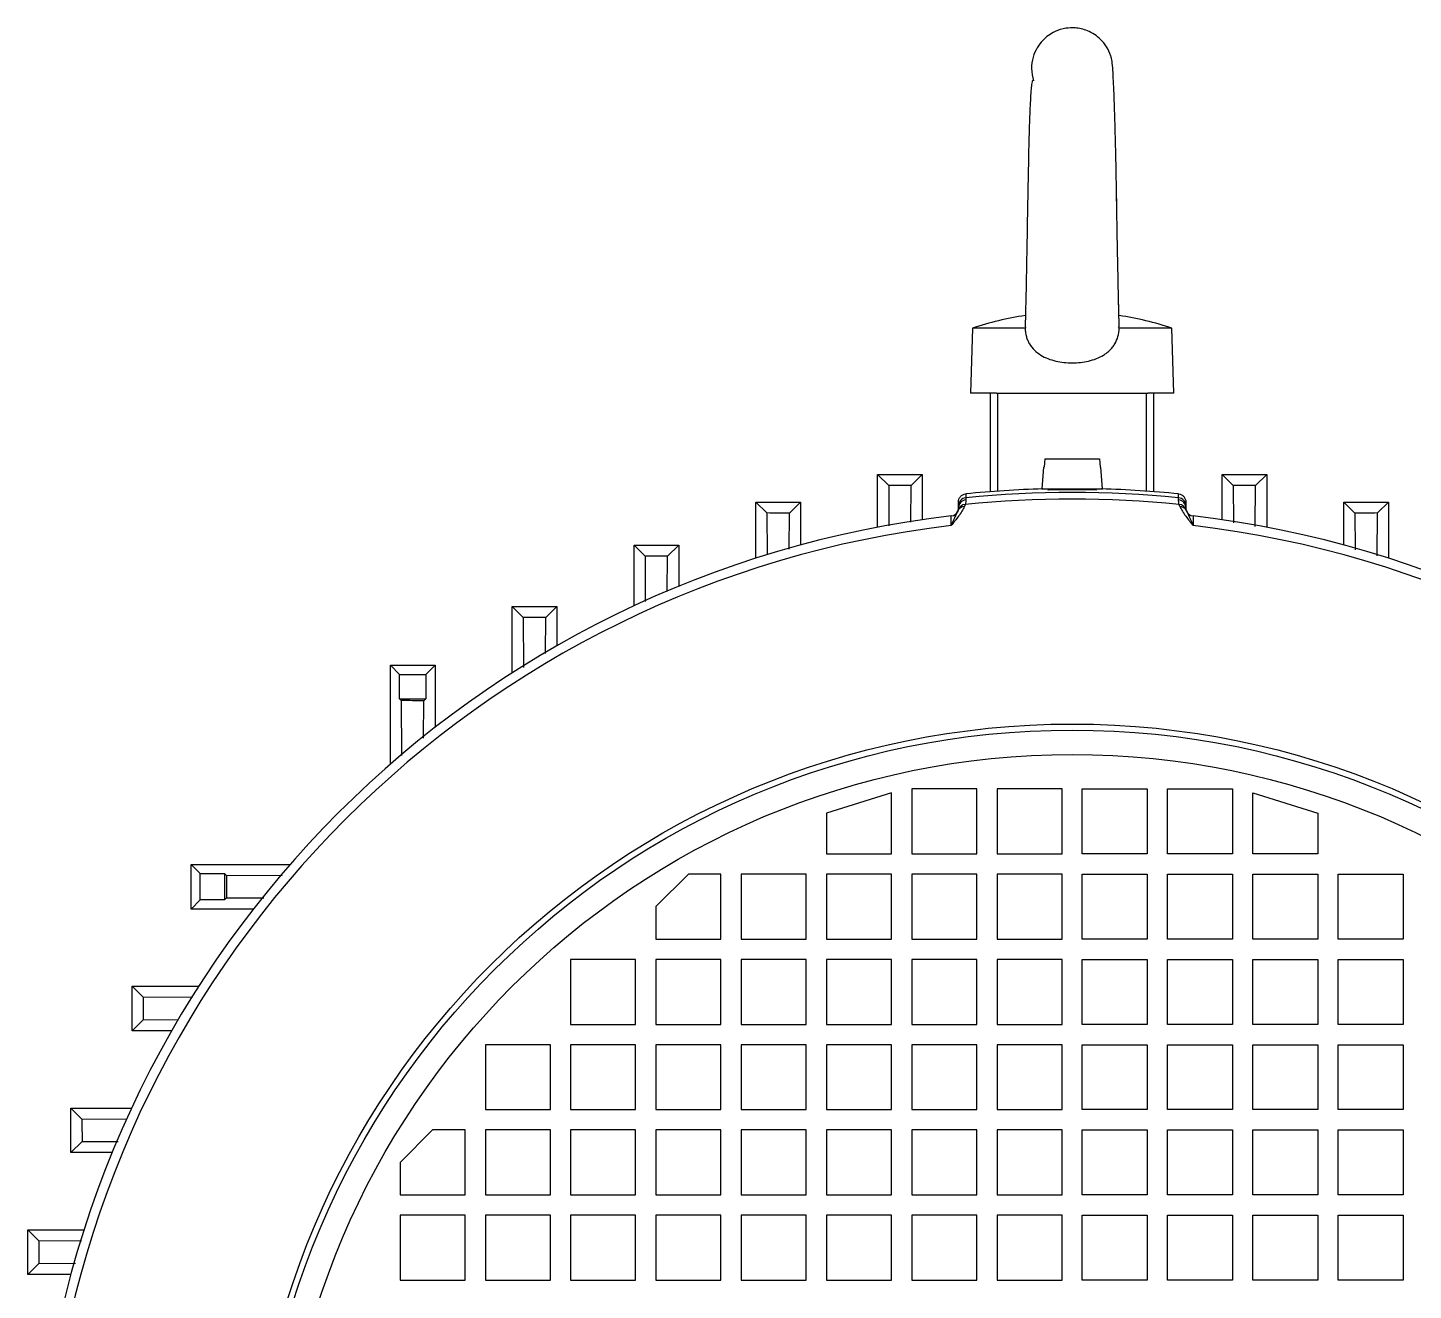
# Model space of a CAD drawing. Extents: x 49 to 1992, y 36 to 1202.
# Drawn here: x 1642.9 to 1813.5, y 623.8 to 779.4 of the extents above; entities that cross this region are included whole.
import ezdxf

# ---------------------------------------------------------------- set-up
doc = ezdxf.new("R2010")
doc.units = 0
doc.layers.get('0').update_dxf_attribs({"linetype": 'CONTINUOUS'})

msp = doc.modelspace()

# ---------------------------------------------------------------- linework, layer by layer
at = {"color": 7, "linetype": 'CONTINUOUS'}
for p, q in [((1759.25, 742.35), (1759.04, 734.35)), ((1765.75, 742.35), (1759.25, 742.35)), ((1765.74, 742.63), (1765.74, 742.5)), ((1765.81, 742.49), (1765.75, 742.35)), ((1777.33, 742.35), (1777.26, 742.52)), ((1783.83, 742.35), (1777.33, 742.35)), ((1784.04, 734.35), (1783.83, 742.35)), ((1762.22, 734.35), (1759.04, 734.35)), ((1761.49, 722.21), (1761.49, 734.35)), ((1762.22, 734.35), (1762.37, 734.35)), ((1762.37, 734.35), (1780.71, 734.35)), ((1762.37, 722.27), (1762.37, 734.35)), ((1780.71, 734.35), (1780.86, 734.35)), ((1780.71, 722.27), (1780.71, 734.35)), ((1784.04, 734.35), (1780.86, 734.35)), ((1781.59, 722.21), (1781.59, 734.35)), ((1768.02, 725.25), (1767.79, 722.55)), ((1768.02, 725.25), (1768.09, 725.25)), ((1768.17, 726.25), (1774.9, 726.25)), ((1774.99, 725.25), (1775.05, 725.25)), ((1775.29, 722.55), (1775.05, 725.25)), ((1747.59, 717.83), (1747.59, 724.32)), ((1748.95, 722.96), (1747.59, 724.32)), ((1747.59, 724.32), (1753.09, 724.32)), ((1751.73, 722.96), (1753.09, 724.32)), ((1753.09, 724.32), (1753.09, 718.76)), ((1789.99, 718.76), (1789.99, 724.32)), ((1791.35, 722.96), (1789.99, 724.32)), ((1789.99, 724.32), (1795.49, 724.32)), ((1794.13, 722.96), (1795.49, 724.32)), ((1795.49, 724.32), (1795.49, 717.83)), ((1748.95, 722.96), (1748.98, 718.01)), ((1751.69, 718.44), (1751.73, 722.96)), ((1767.79, 722.55), (1775.29, 722.55)), ((1791.35, 722.96), (1791.39, 718.38)), ((1794.09, 717.92), (1794.13, 722.96)), ((1732.59, 714.01), (1732.59, 720.94)), ((1733.95, 719.59), (1732.59, 720.94)), ((1732.59, 720.94), (1738.09, 720.94)), ((1736.72, 719.58), (1738.09, 720.94)), ((1738.09, 720.94), (1738.09, 715.64)), ((1757.54, 720.47), (1757.54, 720.94)), ((1785.54, 720.94), (1785.54, 720.47)), ((1804.99, 715.64), (1804.99, 720.94)), ((1806.35, 719.58), (1804.99, 720.94)), ((1804.99, 720.94), (1810.49, 720.94)), ((1809.13, 719.59), (1810.49, 720.94)), ((1810.49, 720.94), (1810.49, 714.01)), ((1733.95, 719.59), (1733.98, 714.43)), ((1736.69, 715.12), (1736.72, 719.58)), ((1806.35, 719.58), (1806.39, 715.07)), ((1809.09, 714.31), (1809.13, 719.59)), ((1717.59, 708.15), (1717.59, 715.62)), ((1718.95, 714.27), (1717.59, 715.62)), ((1717.59, 715.62), (1723.09, 715.62)), ((1721.72, 714.26), (1723.09, 715.62)), ((1723.09, 715.62), (1723.09, 710.55)), ((1718.95, 714.27), (1718.98, 708.68)), ((1721.69, 709.93), (1721.72, 714.26)), ((1702.59, 699.89), (1702.59, 708.08)), ((1703.95, 706.72), (1702.59, 708.08)), ((1702.59, 708.08), (1708.09, 708.08)), ((1706.72, 706.71), (1708.09, 708.08)), ((1708.09, 708.08), (1708.09, 703.23)), ((1703.95, 706.72), (1703.98, 700.57)), ((1706.69, 702.28), (1706.72, 706.71)), ((1687.59, 688.64), (1687.59, 700.83)), ((1688.71, 699.71), (1687.59, 700.83)), ((1687.59, 700.83), (1693.09, 700.83)), ((1688.71, 696.71), (1688.71, 699.71)), ((1688.71, 699.71), (1691.96, 699.71)), ((1691.96, 699.71), (1693.09, 700.83)), ((1691.96, 699.71), (1691.96, 696.71)), ((1693.09, 700.83), (1693.09, 693.17)), ((1688.94, 696.48), (1688.71, 696.71)), ((1688.71, 696.71), (1691.96, 696.71)), ((1688.94, 696.48), (1688.98, 689.71)), ((1691.69, 691.85), (1691.72, 696.46)), ((1691.72, 696.46), (1691.96, 696.71)), ((1749.29, 685.1), (1741.29, 682.6)), ((1749.29, 677.6), (1749.29, 685.1)), ((1751.79, 685.6), (1751.79, 677.6)), ((1759.79, 685.6), (1751.79, 685.6)), ((1759.79, 677.6), (1759.79, 685.6)), ((1770.29, 685.6), (1762.29, 685.6)), ((1762.29, 685.6), (1762.29, 677.6)), ((1770.29, 677.6), (1770.29, 685.6)), ((1772.79, 685.6), (1780.79, 685.6)), ((1772.79, 677.6), (1772.79, 685.6)), ((1780.79, 685.6), (1780.79, 677.6)), ((1783.29, 685.6), (1791.29, 685.6)), ((1783.29, 677.6), (1783.29, 685.6)), ((1791.29, 685.6), (1791.29, 677.6)), ((1793.79, 677.6), (1793.79, 685.1)), ((1793.79, 685.1), (1801.79, 682.6)), ((1741.29, 682.6), (1741.29, 677.6)), ((1801.79, 682.6), (1801.79, 677.6)), ((1741.29, 677.6), (1749.29, 677.6)), ((1751.79, 677.6), (1759.79, 677.6)), ((1762.29, 677.6), (1770.29, 677.6)), ((1780.79, 677.6), (1772.79, 677.6)), ((1791.29, 677.6), (1783.29, 677.6)), ((1801.79, 677.6), (1793.79, 677.6)), ((1664.18, 675.17), (1663.05, 676.3)), ((1663.05, 676.3), (1675.24, 676.3)), ((1663.05, 670.8), (1663.05, 676.3)), ((1664.18, 675.17), (1667.18, 675.17)), ((1664.18, 671.92), (1664.18, 675.17)), ((1667.41, 674.94), (1667.18, 675.17)), ((1667.18, 675.17), (1667.18, 671.92)), ((1674.27, 674.9), (1667.41, 674.94)), ((1724.29, 675.1), (1720.29, 671.1)), ((1728.29, 675.1), (1724.29, 675.1)), ((1728.29, 667.1), (1728.29, 675.1)), ((1738.79, 675.1), (1730.79, 675.1)), ((1730.79, 675.1), (1730.79, 667.1)), ((1738.79, 667.1), (1738.79, 675.1)), ((1749.29, 675.1), (1741.29, 675.1)), ((1741.29, 675.1), (1741.29, 667.1)), ((1749.29, 667.1), (1749.29, 675.1)), ((1751.79, 675.1), (1751.79, 667.1)), ((1759.79, 675.1), (1751.79, 675.1)), ((1759.79, 667.1), (1759.79, 675.1)), ((1770.29, 675.1), (1762.29, 675.1)), ((1762.29, 675.1), (1762.29, 667.1)), ((1770.29, 667.1), (1770.29, 675.1)), ((1772.79, 675.1), (1780.79, 675.1)), ((1772.79, 667.1), (1772.79, 675.1)), ((1780.79, 675.1), (1780.79, 667.1)), ((1783.29, 675.1), (1791.29, 675.1)), ((1783.29, 667.1), (1783.29, 675.1)), ((1791.29, 675.1), (1791.29, 667.1)), ((1793.79, 675.1), (1801.79, 675.1)), ((1793.79, 667.1), (1793.79, 675.1)), ((1801.79, 675.1), (1801.79, 667.1)), ((1804.29, 675.1), (1812.29, 675.1)), ((1804.29, 667.1), (1804.29, 675.1)), ((1812.29, 675.1), (1812.29, 667.1)), ((1667.42, 672.17), (1667.18, 671.92)), ((1667.42, 672.17), (1672.02, 672.19)), ((1664.18, 671.92), (1663.05, 670.8)), ((1670.71, 670.8), (1663.05, 670.8)), ((1667.18, 671.92), (1664.18, 671.92)), ((1720.29, 671.1), (1720.29, 667.1)), ((1720.29, 667.1), (1728.29, 667.1)), ((1730.79, 667.1), (1738.79, 667.1)), ((1741.29, 667.1), (1749.29, 667.1)), ((1751.79, 667.1), (1759.79, 667.1)), ((1762.29, 667.1), (1770.29, 667.1)), ((1780.79, 667.1), (1772.79, 667.1)), ((1791.29, 667.1), (1783.29, 667.1)), ((1801.79, 667.1), (1793.79, 667.1)), ((1812.29, 667.1), (1804.29, 667.1)), ((1709.79, 664.6), (1709.79, 656.6)), ((1717.79, 664.6), (1709.79, 664.6)), ((1717.79, 656.6), (1717.79, 664.6)), ((1728.29, 664.6), (1720.29, 664.6)), ((1720.29, 664.6), (1720.29, 656.6)), ((1728.29, 656.6), (1728.29, 664.6)), ((1738.79, 664.6), (1730.79, 664.6)), ((1730.79, 664.6), (1730.79, 656.6)), ((1738.79, 656.6), (1738.79, 664.6)), ((1749.29, 664.6), (1741.29, 664.6)), ((1741.29, 664.6), (1741.29, 656.6)), ((1749.29, 656.6), (1749.29, 664.6)), ((1751.79, 664.6), (1751.79, 656.6)), ((1759.79, 664.6), (1751.79, 664.6)), ((1759.79, 656.6), (1759.79, 664.6)), ((1770.29, 664.6), (1762.29, 664.6)), ((1762.29, 664.6), (1762.29, 656.6)), ((1770.29, 656.6), (1770.29, 664.6)), ((1772.79, 664.6), (1780.79, 664.6)), ((1772.79, 656.6), (1772.79, 664.6)), ((1780.79, 664.6), (1780.79, 656.6)), ((1783.29, 664.6), (1791.29, 664.6)), ((1783.29, 656.6), (1783.29, 664.6)), ((1791.29, 664.6), (1791.29, 656.6)), ((1793.79, 664.6), (1801.79, 664.6)), ((1793.79, 656.6), (1793.79, 664.6)), ((1801.79, 664.6), (1801.79, 656.6)), ((1804.29, 664.6), (1812.29, 664.6)), ((1804.29, 656.6), (1804.29, 664.6)), ((1812.29, 664.6), (1812.29, 656.6)), ((1657.16, 659.94), (1655.8, 661.3)), ((1655.8, 661.3), (1663.99, 661.3)), ((1655.8, 655.8), (1655.8, 661.3)), ((1663.25, 659.9), (1657.16, 659.94)), ((1657.17, 657.16), (1655.8, 655.8)), ((1657.17, 657.16), (1661.49, 657.19)), ((1660.66, 655.8), (1655.8, 655.8)), ((1709.79, 656.6), (1717.79, 656.6)), ((1720.29, 656.6), (1728.29, 656.6)), ((1730.79, 656.6), (1738.79, 656.6)), ((1741.29, 656.6), (1749.29, 656.6)), ((1751.79, 656.6), (1759.79, 656.6)), ((1762.29, 656.6), (1770.29, 656.6)), ((1780.79, 656.6), (1772.79, 656.6)), ((1791.29, 656.6), (1783.29, 656.6)), ((1801.79, 656.6), (1793.79, 656.6)), ((1812.29, 656.6), (1804.29, 656.6)), ((1699.29, 654.1), (1699.29, 646.1)), ((1707.29, 654.1), (1699.29, 654.1)), ((1707.29, 646.1), (1707.29, 654.1)), ((1709.79, 654.1), (1709.79, 646.1)), ((1717.79, 654.1), (1709.79, 654.1)), ((1717.79, 646.1), (1717.79, 654.1)), ((1728.29, 654.1), (1720.29, 654.1)), ((1720.29, 654.1), (1720.29, 646.1)), ((1728.29, 646.1), (1728.29, 654.1)), ((1738.79, 654.1), (1730.79, 654.1)), ((1730.79, 654.1), (1730.79, 646.1)), ((1738.79, 646.1), (1738.79, 654.1)), ((1749.29, 654.1), (1741.29, 654.1)), ((1741.29, 654.1), (1741.29, 646.1)), ((1749.29, 646.1), (1749.29, 654.1)), ((1751.79, 654.1), (1751.79, 646.1)), ((1759.79, 654.1), (1751.79, 654.1)), ((1759.79, 646.1), (1759.79, 654.1)), ((1770.29, 654.1), (1762.29, 654.1)), ((1762.29, 654.1), (1762.29, 646.1)), ((1770.29, 646.1), (1770.29, 654.1)), ((1772.79, 654.1), (1780.79, 654.1)), ((1772.79, 646.1), (1772.79, 654.1)), ((1780.79, 654.1), (1780.79, 646.1)), ((1783.29, 654.1), (1791.29, 654.1)), ((1783.29, 646.1), (1783.29, 654.1)), ((1791.29, 654.1), (1791.29, 646.1)), ((1793.79, 646.1), (1793.79, 654.1)), ((1793.79, 654.1), (1801.79, 654.1)), ((1801.79, 654.1), (1801.79, 646.1)), ((1804.29, 654.1), (1812.29, 654.1)), ((1804.29, 646.1), (1804.29, 654.1)), ((1812.29, 654.1), (1812.29, 646.1)), ((1649.62, 644.94), (1648.26, 646.3)), ((1648.26, 646.3), (1655.74, 646.3)), ((1648.26, 640.8), (1648.26, 646.3)), ((1655.15, 644.9), (1649.62, 644.94)), ((1699.29, 646.1), (1707.29, 646.1)), ((1709.79, 646.1), (1717.79, 646.1)), ((1720.29, 646.1), (1728.29, 646.1)), ((1730.79, 646.1), (1738.79, 646.1)), ((1741.29, 646.1), (1749.29, 646.1)), ((1751.79, 646.1), (1759.79, 646.1)), ((1762.29, 646.1), (1770.29, 646.1)), ((1780.79, 646.1), (1772.79, 646.1)), ((1791.29, 646.1), (1783.29, 646.1)), ((1801.79, 646.1), (1793.79, 646.1)), ((1812.29, 646.1), (1804.29, 646.1)), ((1692.79, 643.6), (1688.79, 639.6)), ((1696.79, 643.6), (1692.79, 643.6)), ((1696.79, 635.6), (1696.79, 643.6)), ((1707.29, 643.6), (1699.29, 643.6)), ((1699.29, 643.6), (1699.29, 635.6)), ((1707.29, 635.6), (1707.29, 643.6)), ((1717.79, 643.6), (1709.79, 643.6)), ((1709.79, 643.6), (1709.79, 635.6)), ((1717.79, 635.6), (1717.79, 643.6)), ((1728.29, 643.6), (1720.29, 643.6)), ((1720.29, 643.6), (1720.29, 635.6)), ((1728.29, 635.6), (1728.29, 643.6)), ((1738.79, 643.6), (1730.79, 643.6)), ((1730.79, 643.6), (1730.79, 635.6)), ((1738.79, 635.6), (1738.79, 643.6)), ((1749.29, 643.6), (1741.29, 643.6)), ((1741.29, 643.6), (1741.29, 635.6)), ((1749.29, 635.6), (1749.29, 643.6)), ((1751.79, 643.6), (1751.79, 635.6)), ((1759.79, 643.6), (1751.79, 643.6)), ((1759.79, 635.6), (1759.79, 643.6)), ((1770.29, 643.6), (1762.29, 643.6)), ((1762.29, 643.6), (1762.29, 635.6)), ((1770.29, 635.6), (1770.29, 643.6)), ((1772.79, 643.6), (1780.79, 643.6)), ((1772.79, 635.6), (1772.79, 643.6)), ((1780.79, 643.6), (1780.79, 635.6)), ((1783.29, 643.6), (1791.29, 643.6)), ((1783.29, 635.6), (1783.29, 643.6)), ((1791.29, 643.6), (1791.29, 635.6)), ((1793.79, 635.6), (1793.79, 643.6)), ((1793.79, 643.6), (1801.79, 643.6)), ((1801.79, 643.6), (1801.79, 635.6)), ((1804.29, 643.6), (1812.29, 643.6)), ((1804.29, 635.6), (1804.29, 643.6)), ((1812.29, 643.6), (1812.29, 635.6)), ((1649.63, 642.16), (1648.26, 640.8)), ((1649.63, 642.16), (1654.07, 642.19)), ((1653.33, 640.8), (1648.26, 640.8)), ((1688.79, 639.6), (1688.79, 635.6)), ((1688.79, 635.6), (1696.79, 635.6)), ((1699.29, 635.6), (1707.29, 635.6)), ((1709.79, 635.6), (1717.79, 635.6)), ((1720.29, 635.6), (1728.29, 635.6)), ((1730.79, 635.6), (1738.79, 635.6)), ((1741.29, 635.6), (1749.29, 635.6)), ((1751.79, 635.6), (1759.79, 635.6)), ((1762.29, 635.6), (1770.29, 635.6)), ((1780.79, 635.6), (1772.79, 635.6)), ((1791.29, 635.6), (1783.29, 635.6)), ((1801.79, 635.6), (1793.79, 635.6)), ((1812.29, 635.6), (1804.29, 635.6)), ((1696.79, 633.1), (1688.79, 633.1)), ((1688.79, 633.1), (1688.79, 625.1)), ((1696.79, 625.1), (1696.79, 633.1)), ((1699.29, 633.1), (1699.29, 625.1)), ((1707.29, 633.1), (1699.29, 633.1)), ((1707.29, 625.1), (1707.29, 633.1)), ((1717.79, 633.1), (1709.79, 633.1)), ((1709.79, 633.1), (1709.79, 625.1)), ((1717.79, 625.1), (1717.79, 633.1)), ((1728.29, 633.1), (1720.29, 633.1)), ((1720.29, 633.1), (1720.29, 625.1)), ((1728.29, 625.1), (1728.29, 633.1)), ((1738.79, 633.1), (1730.79, 633.1)), ((1730.79, 633.1), (1730.79, 625.1)), ((1738.79, 625.1), (1738.79, 633.1)), ((1749.29, 633.1), (1741.29, 633.1)), ((1741.29, 633.1), (1741.29, 625.1)), ((1749.29, 625.1), (1749.29, 633.1)), ((1751.79, 633.1), (1751.79, 625.1)), ((1759.79, 633.1), (1751.79, 633.1)), ((1759.79, 625.1), (1759.79, 633.1)), ((1770.29, 633.1), (1762.29, 633.1)), ((1762.29, 633.1), (1762.29, 625.1)), ((1770.29, 625.1), (1770.29, 633.1)), ((1772.79, 633.1), (1780.79, 633.1)), ((1772.79, 625.1), (1772.79, 633.1)), ((1780.79, 633.1), (1780.79, 625.1)), ((1783.29, 633.1), (1791.29, 633.1)), ((1783.29, 625.1), (1783.29, 633.1)), ((1791.29, 633.1), (1791.29, 625.1)), ((1793.79, 625.1), (1793.79, 633.1)), ((1793.79, 633.1), (1801.79, 633.1)), ((1801.79, 633.1), (1801.79, 625.1)), ((1804.29, 633.1), (1812.29, 633.1)), ((1804.29, 625.1), (1804.29, 633.1)), ((1812.29, 633.1), (1812.29, 625.1)), ((1644.3, 629.94), (1642.94, 631.3)), ((1642.94, 631.3), (1649.87, 631.3)), ((1642.94, 625.8), (1642.94, 631.3)), ((1649.57, 629.9), (1644.3, 629.94)), ((1644.31, 627.16), (1642.94, 625.8)), ((1644.31, 627.16), (1648.81, 627.19)), ((1648.25, 625.8), (1642.94, 625.8)), ((1688.79, 625.1), (1696.79, 625.1)), ((1699.29, 625.1), (1707.29, 625.1)), ((1709.79, 625.1), (1717.79, 625.1)), ((1720.29, 625.1), (1728.29, 625.1)), ((1730.79, 625.1), (1738.79, 625.1)), ((1741.29, 625.1), (1749.29, 625.1)), ((1751.79, 625.1), (1759.79, 625.1)), ((1762.29, 625.1), (1770.29, 625.1)), ((1780.79, 625.1), (1772.79, 625.1)), ((1791.29, 625.1), (1783.29, 625.1)), ((1801.79, 625.1), (1793.79, 625.1)), ((1812.29, 625.1), (1804.29, 625.1))]:
    msp.add_line(p, q, dxfattribs=at)
at = {"color": 7, "linetype": 'CONTINUOUS', "flags": 128}
for points in [[(1768.17, 726.25), (1768.13, 725.76), (1768.09, 725.25)], [(1774.9, 726.25), (1774.95, 725.76), (1774.99, 725.25)], [(1758.44, 721.94), (1758.44, 721.92), (1758.44, 721.85), (1758.44, 721.57), (1758.44, 721.47)], [(1784.64, 721.47), (1784.64, 721.48), (1784.64, 721.55), (1784.64, 721.83), (1784.64, 721.94)]]:
    msp.add_lwpolyline(points, dxfattribs=at)
at = {"color": 7, "linetype": 'CONTINUOUS'}
for radius in [101.24, 100.5, 97.5]:
    msp.add_circle((1771.54, 592.35), radius, dxfattribs=at)
for centre, radius, start, end in [((1771.54, 705.58), 38.76, 98.5518, 108.4851), ((1771.54, 705.58), 38.76, 71.5149, 81.4125), ((1771.54, 592.35), 130.25, 91.5876, 95.7726), ((1771.54, 592.35), 129.78, 84.2063, 95.7937), ((1771.54, 592.35), 130.25, 84.2274, 88.4124), ((1758.31, 719.44), 0.939, 92.3278, 155.8448), ((1758.42, 719.68), 0.956, 93.1066, 163.4372), ((1758.54, 720.47), 1, 95.7922, 179.999), ((1758.53, 720.21), 0.992, 95.3006, 179.6652), ((1771.54, 592.35), 128.96, 84.1369, 95.8631), ((1784.54, 720.47), 1, 0.001, 84.2078), ((1784.55, 720.21), 0.992, 0.3348, 84.6994), ((1784.66, 719.68), 0.956, 16.5628, 86.8934), ((1784.76, 719.44), 0.939, 24.1552, 87.6722), ((1771.54, 592.35), 127.75, 96.6904, 173.3096), ((1756.54, 720.22), 1, 276.6904, 336.5619), ((1786.54, 720.22), 1, 203.4381, 263.3096), ((1771.54, 592.35), 127.75, 6.6904, 83.3096), ((1771.54, 592.35), 126.57, 96.7557, 173.2443), ((1771.54, 592.35), 126.57, 6.7557, 83.2443)]:
    msp.add_arc(centre, radius, start, end, dxfattribs=at)
for points, knots in [([(1776.3, 775.87), (1776.14, 776.27), (1775.84, 777.02), (1774.9, 778.15), (1773.57, 779.03), (1772.04, 779.38), (1770.67, 779.33), (1769.25, 778.89), (1768.04, 778.02), (1767.17, 776.88), (1766.67, 775.71), (1766.45, 774.29), (1766.66, 773.32), (1766.78, 772.82)], [0, 0, 0, 0, 0.080973, 0.154104, 0.278912, 0.378139, 0.450879, 0.540216, 0.658914, 0.730385, 0.811025, 0.90273, 1, 1, 1, 1]), ([(1777.33, 742.53), (1777.33, 742.74), (1777.3, 743.54), (1777.26, 745.36), (1777.21, 747.79), (1777.16, 750.27), (1777.11, 752.65), (1777.07, 754.85), (1777.04, 756.81), (1777.01, 758.55), (1776.98, 760.35), (1776.94, 762.55), (1776.88, 765.36), (1776.81, 767.93), (1776.74, 770.08), (1776.68, 771.72), (1776.6, 773.25), (1776.53, 774.52), (1776.41, 775.53), (1776.34, 775.76), (1776.3, 775.87)], [0, 0, 0, 0, 0.025987, 0.096924, 0.162695, 0.223311, 0.278328, 0.327424, 0.370557, 0.407696, 0.442154, 0.490777, 0.5562, 0.638928, 0.687053, 0.739805, 0.797373, 0.859708, 0.927334, 1, 1, 1, 1]), ([(1766.69, 772.82), (1766.68, 772.83), (1766.63, 772.84), (1766.54, 772.45), (1766.47, 771.62), (1766.39, 770.49), (1766.32, 769.16), (1766.26, 767.32), (1766.19, 764.97), (1766.14, 762.29), (1766.1, 760.12), (1766.06, 758.33), (1766.02, 756.05), (1765.98, 753.61), (1765.93, 750.99), (1765.89, 748.69), (1765.84, 746.19), (1765.79, 744.03), (1765.76, 743.01), (1765.74, 742.63)], [0, 0, 0, 0, 0.015585, 0.081424, 0.143926, 0.20258, 0.257417, 0.30822, 0.397177, 0.468788, 0.522461, 0.56092, 0.600274, 0.688699, 0.738305, 0.797734, 0.868966, 0.951876, 1, 1, 1, 1]), ([(1777.3, 743.74), (1777.29, 744.29), (1777.26, 745.52), (1777.21, 747.79), (1777.16, 750.27), (1777.11, 752.66), (1777.07, 754.85), (1777.04, 756.81), (1777.02, 758.09), (1777.01, 758.71), (1777, 758.78)], [0, 0, 0, 0, 0.145012, 0.324422, 0.48883, 0.6378, 0.770677, 0.887404, 0.987957, 1, 1, 1, 1]), ([(1765.75, 742.35), (1765.76, 742), (1765.81, 741.66), (1765.94, 741.17), (1766, 741.01), (1766.13, 740.7), (1766.2, 740.56), (1766.45, 740.13), (1766.66, 739.87), (1767.13, 739.41), (1767.39, 739.21), (1767.95, 738.87), (1768.25, 738.72), (1768.86, 738.48), (1769.18, 738.38), (1770.18, 738.15), (1770.85, 738.07), (1772.23, 738.07), (1772.9, 738.15), (1773.89, 738.38), (1774.21, 738.48), (1774.83, 738.72), (1775.12, 738.87), (1775.54, 739.13), (1775.68, 739.22), (1775.94, 739.42), (1776.06, 739.53), (1776.3, 739.75), (1776.41, 739.87), (1776.61, 740.13), (1776.71, 740.27), (1776.96, 740.7), (1777.09, 741), (1777.27, 741.66), (1777.31, 742), (1777.33, 742.35)], [0, 0, 0, 0, 0.0625, 0.0625, 0.09375, 0.09375, 0.125, 0.125, 0.1875, 0.1875, 0.25, 0.25, 0.3125, 0.3125, 0.375, 0.375, 0.5, 0.5, 0.625, 0.625, 0.6875, 0.6875, 0.75, 0.75, 0.78125, 0.78125, 0.8125, 0.8125, 0.84375, 0.84375, 0.875, 0.875, 0.9375, 0.9375, 1, 1, 1, 1]), ([(1757.54, 720.94), (1757.54, 721.06), (1757.56, 721.19), (1757.65, 721.42), (1757.71, 721.52), (1757.96, 721.79), (1758.19, 721.91), (1758.44, 721.94)], [0, 0, 0, 0, 0.25, 0.25, 0.5, 0.5, 1, 1, 1, 1]), ([(1774.04, 722.47), (1774.16, 722.47), (1774.47, 722.46), (1774.59, 722.45), (1774.42, 722.44), (1773.92, 722.45), (1773.15, 722.45), (1772.2, 722.46), (1771.18, 722.46), (1770.19, 722.45), (1769.36, 722.45), (1768.77, 722.44), (1768.49, 722.44), (1768.58, 722.46), (1768.81, 722.47), (1769.03, 722.47), (1769.04, 722.47)], [0, 0, 0, 0, 0.053902, 0.132529, 0.211131, 0.289718, 0.368313, 0.44692, 0.525525, 0.604123, 0.682725, 0.761333, 0.839933, 0.918521, 0.997116, 1, 1, 1, 1]), ([(1784.64, 721.94), (1784.76, 721.92), (1784.88, 721.89), (1785.1, 721.78), (1785.2, 721.7), (1785.44, 721.43), (1785.54, 721.19), (1785.54, 720.94)], [0, 0, 0, 0, 0.25, 0.25, 0.5, 0.5, 1, 1, 1, 1]), ([(1757.46, 719.82), (1757.38, 719.64), (1757.25, 719.4), (1756.97, 718.81), (1756.81, 718.45), (1756.65, 718.04)], [0, 0, 0, 0, 0.5, 0.5, 1, 1, 1, 1]), ([(1756.65, 718.04), (1756.65, 718.43), (1756.65, 718.73), (1756.65, 719.13), (1756.66, 719.23), (1756.66, 719.23)], [0, 0, 0, 0, 0.5, 0.5, 1, 1, 1, 1]), ([(1785.62, 719.82), (1785.7, 719.64), (1785.82, 719.4), (1786.1, 718.81), (1786.26, 718.45), (1786.43, 718.04)], [0, 0, 0, 0, 0.5, 0.5, 1, 1, 1, 1]), ([(1786.42, 719.23), (1786.42, 719.23), (1786.42, 719.13), (1786.42, 718.73), (1786.43, 718.43), (1786.43, 718.04)], [0, 0, 0, 0, 0.5, 0.5, 1, 1, 1, 1])]:
    msp.add_open_spline(points, degree=3, knots=knots, dxfattribs=at)
for points in [[(1751.73, 722.96), (1750.8, 722.96), (1749.87, 722.96), (1748.95, 722.96)], [(1794.13, 722.96), (1793.2, 722.96), (1792.28, 722.96), (1791.35, 722.96)], [(1757.46, 719.82), (1757.47, 719.86), (1757.49, 719.91), (1757.5, 719.95)], [(1757.5, 719.95), (1757.53, 720.07), (1757.54, 720.16), (1757.54, 720.22)], [(1757.54, 720.22), (1757.54, 720.38), (1757.54, 720.46), (1757.54, 720.47)], [(1758.27, 720.38), (1758.11, 720), (1757.85, 719.6), (1757.54, 719.18)], [(1758.37, 720.63), (1758.34, 720.55), (1758.31, 720.46), (1758.27, 720.38)], [(1758.44, 721.2), (1758.44, 721.07), (1758.43, 720.88), (1758.37, 720.63)], [(1758.44, 721.47), (1758.44, 721.46), (1758.44, 721.37), (1758.44, 721.2)], [(1784.64, 721.34), (1784.64, 721.42), (1784.64, 721.46), (1784.64, 721.47)], [(1784.64, 721.2), (1784.64, 721.26), (1784.64, 721.3), (1784.64, 721.34)], [(1784.71, 720.63), (1784.65, 720.88), (1784.64, 721.07), (1784.64, 721.2)], [(1784.8, 720.38), (1784.76, 720.46), (1784.74, 720.55), (1784.71, 720.63)], [(1784.8, 720.38), (1784.97, 720), (1785.23, 719.6), (1785.54, 719.18)], [(1785.54, 720.47), (1785.54, 720.46), (1785.54, 720.38), (1785.54, 720.22)], [(1785.54, 720.22), (1785.54, 720.16), (1785.54, 720.07), (1785.58, 719.95)], [(1785.58, 719.95), (1785.59, 719.91), (1785.6, 719.86), (1785.62, 719.82)], [(1736.72, 719.58), (1735.8, 719.58), (1734.87, 719.58), (1733.95, 719.59)], [(1757.54, 719.18), (1757.27, 718.81), (1756.96, 718.43), (1756.65, 718.04)], [(1785.54, 719.18), (1785.81, 718.81), (1786.12, 718.43), (1786.43, 718.04)], [(1809.13, 719.59), (1808.21, 719.58), (1807.28, 719.58), (1806.35, 719.58)], [(1721.72, 714.26), (1720.8, 714.26), (1719.87, 714.26), (1718.95, 714.27)], [(1706.72, 706.71), (1705.79, 706.72), (1704.87, 706.72), (1703.95, 706.72)], [(1691.72, 696.46), (1690.79, 696.47), (1689.87, 696.47), (1688.94, 696.48)], [(1667.41, 674.94), (1667.41, 674.02), (1667.42, 673.09), (1667.42, 672.17)], [(1657.16, 659.94), (1657.16, 659.02), (1657.17, 658.09), (1657.17, 657.16)], [(1649.62, 644.94), (1649.62, 644.01), (1649.63, 643.09), (1649.63, 642.16)], [(1644.3, 629.94), (1644.3, 629.01), (1644.3, 628.09), (1644.31, 627.16)]]:
    msp.add_open_spline(points, degree=3, dxfattribs=at)

doc.saveas('drawing.dxf')
